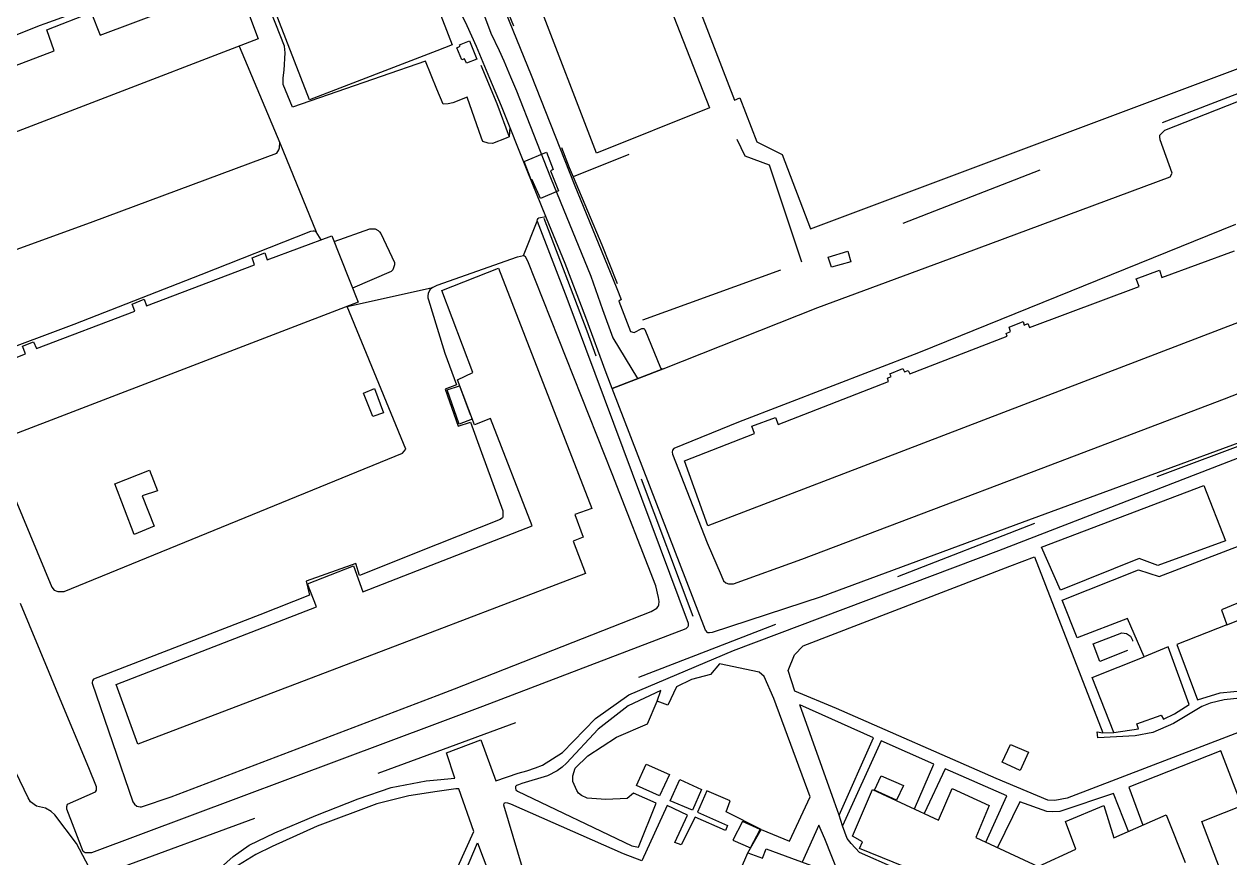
# Model space of a CAD drawing. Header units: millimetres. Extents: x 198785 to 203305, y 542885 to 545889.
# Drawn here: x 202130.2 to 202365.8, y 543351.3 to 543514.2 of the extents above; entities that cross this region are included whole.
import ezdxf

# ---------------------------------------------------------------- set-up
doc = ezdxf.new("R2010")
doc.units = ezdxf.units.MM
doc.linetypes.add('FENCE_25K', pattern=[54.3, 28.7, -9.2, -16.4])
doc.linetypes.add('HIDDEN_BULD_25K', pattern=[28.8, 18.4, -10.4])
for name, color, linetype in [('A0013117', 253, 'Continuous'), ('A0013118', 253, 'Continuous'), ('A0023217', 253, 'Continuous'), ('A0043325', 253, 'Continuous'), ('A0053326', 253, 'Continuous'), ('B0014111', 253, 'Continuous'), ('B0014115', 253, 'Continuous'), ('B0014116', 253, 'Continuous'), ('B0014118', 253, 'Continuous'), ('B0024120', 253, 'Continuous'), ('C0076117', 253, 'Continuous'), ('F0017111', 253, 'Continuous')]:
    doc.layers.add(name, color=color, linetype=linetype)

msp = doc.modelspace()

# ---------------------------------------------------------------- linework, layer by layer
at = {"layer": 'A0013117'}
for points in [[(202210.46, 543552.28), (202210.46, 543552.24), (202210.45, 543552), (202210.54, 543551.74), (202210.89, 543550.77), (202211.76, 543548.37), (202218.46, 543531.54), (202224.32, 543516.52), (202229.31, 543504.21), (202237.7, 543482.92), (202246.03, 543462.53), (202246.88, 543460.39), (202246.43, 543460.09), (202248.7, 543454.18), (202249.43, 543453.97), (202250.93, 543454.72), (202251.31, 543454.73), (202251.53, 543454.53), (202254.61, 543447.05), (202254.79, 543446.93), (202255.09, 543446.87)], [(202245.13, 543443.03), (202243.93, 543446.12), (202240, 543456.88), (202235.92, 543467.44), (202232.29, 543476.3), (202232.16, 543476.61), (202228.52, 543485.59), (202223.5, 543498.18), (202221.23, 543503.59), (202218.61, 543509.84), (202216.82, 543513.87), (202213.53, 543520.64), (202210.9, 543527.75), (202207.14, 543537.88), (202203.95, 543546.64), (202203.87, 543546.74), (202203.76, 543546.99), (202203.47, 543547.23), (202203.21, 543547.4), (202202.32, 543547.62)]]:
    msp.add_lwpolyline(points, dxfattribs=at)
at = {"layer": 'A0013118'}
for points in [[(202335.19, 543568.13), (202327.34, 543564.89), (202299.68, 543554.09), (202267.21, 543541.51), (202254.55, 543536.85), (202269.04, 543499.32), (202270.09, 543499.79), (202273.4, 543491.23), (202278.35, 543488.71), (202283.92, 543474.19), (202376.31, 543508.88), (202367.2, 543533.39), (202360.5, 543534.64), (202350.73, 543530.78), (202335.92, 543566.37), (202335.19, 543568.13)], [(202140.58, 543527.37), (202140.87, 543526.61), (202141.31, 543526.44), (202141.51, 543526.47), (202151.34, 543530.1), (202165.96, 543536.01), (202167.23, 543532.89), (202169.13, 543526.17), (202168.64, 543526.28), (202168.08, 543526.32), (202144.94, 543518.08), (202134.3, 543514.28), (202133.18, 543513.84), (202105.36, 543502.73)], [(202225.13, 543494.1), (202225.02, 543492.22), (202224.45, 543491.92), (202221.72, 543490.89), (202220.88, 543490.94), (202219.89, 543491.29), (202219.61, 543491.94), (202216.81, 543499.95), (202214, 543498.85), (202213.09, 543498.61), (202212.1, 543498.57), (202210.9, 543501.52), (202208.67, 543507), (202182.68, 543498.01), (202180.86, 543502.39), (202180.82, 543503.74), (202181.05, 543505.19), (202181.21, 543508.59), (202181.1, 543509.88), (202171.42, 543534.56), (202167.23, 543532.89)], [(202172.27, 543509.91), (202180.22, 543491.01)], [(202245.13, 543443.03), (202255.09, 543446.87), (202285.33, 543458.87), (202314.06, 543469.46), (202354.2, 543484.4), (202354.53, 543485.08), (202352.24, 543491.57), (202352.12, 543492.21), (202352.12, 543492.54), (202353.14, 543493.47), (202379.41, 543503.82)], [(202114.49, 543465.05), (202143.71, 543475.63), (202179.6, 543488.98), (202180, 543489.64), (202180.15, 543490.07), (202180.22, 543491.01), (202187.29, 543473.64), (202186.95, 543473.75), (202186.7, 543473.76), (202186.21, 543473.69), (202164.77, 543465.2), (202139.93, 543455.5), (202136.28, 543454.18), (202119.16, 543447.77)], [(202118.4, 543445.65), (202135.66, 543404.21), (202136.1, 543403.66), (202136.79, 543403.36), (202138.04, 543403.38), (202204.19, 543430.4), (202204.81, 543431.16), (202193.38, 543459.07), (202210, 543462.78), (202209.53, 543462.29), (202209.21, 543461.57), (202209.1, 543461.13), (202209.1, 543460.75), (202209.23, 543460.38), (202210.92, 543454.81), (202212.41, 543449.9), (202214.7, 543443.75), (202212.51, 543442.89), (202215.02, 543435.64), (202217.42, 543436.47), (202219.63, 543430.55), (202223.74, 543419.15), (202223.79, 543418.25), (202223.74, 543417.94), (202223.7, 543417.75), (202223.26, 543417.43), (202210.93, 543412.54), (202195.76, 543406.53), (202195.03, 543408.83), (202185.37, 543405.37), (202186.01, 543402.66), (202176.31, 543398.81), (202143.81, 543386.24), (202143.58, 543385.9), (202143.55, 543385.68), (202143.54, 543385.44), (202151.48, 543362.27), (202151.79, 543361.81), (202152.24, 543361.47), (202152.88, 543361.31), (202153.16, 543361.33), (202158.96, 543363.26), (202210.94, 543383.04), (202214.34, 543384.33), (202245.16, 543396.47), (202252.73, 543399.46), (202253.85, 543400.1), (202254.13, 543400.42), (202254.27, 543400.78), (202254.29, 543401.42), (202254.2, 543402.22), (202253.69, 543404.48), (202245.12, 543426.36), (202228.68, 543467.88), (202228.21, 543468.73), (202227.82, 543468.99), (202230.46, 543475.7), (202236.25, 543460.7), (202259.97, 543397.2), (202259.98, 543396.71), (202259.93, 543396.48), (202259.51, 543396.06), (202219.8, 543380.88), (202210.94, 543377.57), (202143.38, 543352.34), (202142.13, 543352.33), (202141.75, 543352.61), (202138.58, 543360.84), (202138.58, 543361.36), (202138.7, 543361.82), (202144.2, 543364.21), (202144.34, 543364.59), (202144.34, 543365.21), (202142.85, 543368.96), (202136.97, 543383.14), (202135.13, 543387.57), (202129.53, 543401.01)], [(202230.46, 543475.7), (202230.52, 543476.01), (202230.67, 543476.22), (202230.82, 543476.38), (202232.16, 543476.61)], [(202188.26, 543472.09), (202187.29, 543473.64)], [(202190.8, 543471.74), (202197.78, 543474.24), (202198.43, 543474.24), (202198.84, 543474.21), (202199.43, 543473.88), (202199.67, 543473.63), (202199.92, 543473.28), (202202.6, 543467.63), (202202.59, 543467.18), (202202.27, 543466.22), (202201.98, 543465.91), (202194.42, 543462.62)], [(202366.94, 543475.08), (202305.01, 543450), (202269.84, 543436.47), (202257.19, 543431.31), (202256.9, 543430.99), (202256.87, 543430.58), (202256.94, 543430.18), (202263.73, 543412.87), (202266.45, 543406.57), (202266.92, 543405.47), (202267.37, 543405.07), (202267.86, 543404.87), (202268.17, 543404.84), (202268.86, 543404.84), (202282.17, 543409.67), (202328.96, 543427.38), (202364.76, 543441.04), (202371.92, 543443.83)], [(202210, 543462.78), (202210.83, 543463.16), (202210.91, 543463.19), (202226.61, 543468.75), (202227.82, 543468.99)], [(202372.03, 543434.04), (202325.25, 543416.85), (202285.96, 543402.31), (202264.67, 543395.35), (202264.18, 543395.3), (202263.83, 543395.3), (202263.35, 543395.81), (202245.13, 543443.03)], [(202168.59, 543349.41), (202171.1, 543351.6), (202174.2, 543353.82), (202179.24, 543356.21), (202187.2, 543359.59), (202195.48, 543362.85), (202201.97, 543365.08), (202208.78, 543366.42), (202210.94, 543366.6), (202214.38, 543366.88), (202212.79, 543371.84), (202219.47, 543374.39), (202222.42, 543366.39), (202226.74, 543367.88), (202228.44, 543368.36), (202230.14, 543368.93), (202231.55, 543369.43), (202235.45, 543371.91), (202241.86, 543378.54), (202248.4, 543383.18), (202268.85, 543391.84), (202320.67, 543411.36), (202385.47, 543436.46)], [(202351.76, 543408.43), (202348.12, 543409.81), (202332.73, 543403.64), (202329.06, 543412.06), (202360.73, 543424.09), (202364.95, 543413.25), (202351.76, 543408.43)], [(202349.08, 543390.64), (202345.83, 543398.08), (202336, 543394.34), (202333.05, 543401.69), (202348, 543407.61), (202351.99, 543406.32), (202368.49, 543412.59), (202372.11, 543403.03), (202364.19, 543399.81), (202365.27, 543396.83)], [(202280.85, 543383.9), (202279.5, 543387.96), (202280.79, 543391), (202282.48, 543392.76), (202322.85, 543408.32), (202327.68, 543410.12), (202341.02, 543375.77)], [(202365.27, 543396.83), (202373.44, 543400.09), (202378.37, 543387.76)], [(202365.27, 543396.83), (202355.49, 543393), (202359.53, 543382.22), (202363.93, 543383.61), (202369.31, 543384.07), (202369.51, 543384.21), (202369.32, 543385.1), (202374.16, 543386.5), (202374.48, 543385.71), (202378.37, 543387.76)], [(202343.15, 543375.86), (202347.97, 543376.57), (202347.67, 543377.53), (202352.42, 543379.2), (202352.85, 543378.46), (202355.02, 543379.49), (202357.86, 543381.31), (202353.75, 543392.55), (202349.08, 543390.64)], [(202274.27, 543356.91), (202279.81, 543354.6), (202283.82, 543363.25), (202276.74, 543382.5), (202274.84, 543386.77), (202273.89, 543387.61), (202266.12, 543389.26), (202264.38, 543387.14), (202260.65, 543386.18), (202257.73, 543384.76), (202256.02, 543381.16), (202253.96, 543381.97)], [(202343.15, 543375.86), (202338.92, 543386.6), (202349.08, 543390.64)], [(202378.93, 543386.36), (202381.04, 543381.07), (202334.04, 543363), (202331.65, 543362.54), (202330.29, 543362.62), (202320.15, 543366.87), (202288.97, 543380.55), (202280.85, 543383.9)], [(202378.93, 543386.36), (202374.74, 543384.01), (202371.57, 543382.96), (202369.04, 543382.64), (202364.71, 543382.23), (202361.96, 543381.54), (202360.37, 543380.94), (202354.79, 543377.59), (202350.76, 543375.83), (202347.33, 543375.18), (202340.02, 543374.77), (202339.92, 543375.96), (202341.02, 543375.77)], [(202253.96, 543381.97), (202254.67, 543384.05), (202248.28, 543381.06), (202242.42, 543376.48), (202236.19, 543369.84), (202235.36, 543369.08), (202234.37, 543368.37), (202232.49, 543367.35), (202227.46, 543365.85), (202226.81, 543365.63), (202226.43, 543365.47), (202226.26, 543365.25), (202226.25, 543364.96), (202226.33, 543364.64), (202226.65, 543364.35), (202248.98, 543353.68), (202250.26, 543353.42), (202253.76, 543362), (202249.33, 543363.98), (202248.07, 543362.91), (202243.91, 543362.77), (202240.28, 543362.99), (202239.17, 543363.51), (202238.58, 543364.01), (202238.24, 543364.49), (202237.43, 543366.29), (202237.43, 543367.38), (202237.88, 543368.87), (202240.39, 543371.27), (202245.99, 543374.89), (202252.07, 543377.53), (202253.96, 543381.97)], [(202289.46, 543359.67), (202288.51, 543362.4), (202281.8, 543381.21)], [(202289.46, 543359.67), (202296.2, 543374.81), (202281.8, 543381.21)], [(202341.02, 543375.77), (202343.15, 543375.86)], [(202304.19, 543360.9), (202308.02, 543369.65), (202297.67, 543374.2), (202290.17, 543357.61)], [(202368.2, 543361.54), (202364.1, 543372.26), (202346.12, 543365.18), (202348.82, 543357.74)], [(202254.41, 543363.43), (202249.89, 543365.48), (202251.76, 543369.66), (202256.32, 543367.62), (202254.41, 543363.43)], [(202318.12, 543354.41), (202322.26, 543363.43), (202310.19, 543368.73), (202306.12, 543359.99)], [(202214.61, 543364.84), (202210.94, 543364.3), (202205.38, 543363.49), (202199.18, 543361.91), (202187.52, 543357.56), (202178.69, 543353.53), (202175.51, 543351.99), (202171.3, 543349.41)], [(202211.86, 543342.66), (202218.09, 543356.48), (202215.14, 543364.8), (202214.61, 543364.84)], [(202260.8, 543360.65), (202256.5, 543362.47), (202258.33, 543366.67), (202262.56, 543364.67), (202260.8, 543360.65)], [(202274.27, 543356.91), (202267.41, 543360.33), (202268.17, 543362.45), (202263.65, 543364.43), (202261.8, 543360.3), (202267.69, 543357.65), (202267.27, 543356.69), (202261.35, 543359.31), (202258.6, 543353.87), (202257.35, 543354.37), (202259.88, 543359.7), (202255.89, 543361.54), (202250.92, 543350.74), (202247.37, 543352.14), (202225.36, 543361.85), (202224.73, 543362.02), (202224.23, 543362.07), (202223.98, 543361.96), (202223.93, 543361.67), (202230.12, 543340.91)], [(202346, 543356.48), (202343.08, 543363.91), (202332.64, 543360.38), (202331.08, 543360.33), (202330.09, 543360.43), (202324.78, 543362.31), (202320.42, 543353.34)], [(202290.17, 543357.61), (202289.46, 543359.67)], [(202271.64, 543352.33), (202274.27, 543356.91)], [(202284.88, 543332.2), (202287.37, 543337.5), (202289.63, 543343.19), (202289.86, 543344.68), (202289.84, 543346.28), (202289.55, 543347.85), (202286.69, 543355.05), (202285.5, 543357.76), (202282.24, 543350.53)], [(202349.18, 543346.64), (202352.52, 543337.82), (202346.84, 543336.33), (202343.08, 543335.87), (202338.81, 543335.68), (202335.22, 543335.96), (202327.99, 543337.27), (202320.5, 543340.22), (202314.78, 543343.01), (202293.49, 543352.36), (202291.81, 543354.12), (202291.03, 543355.14), (202290.17, 543357.61)], [(202215.67, 543341.01), (202213.61, 543341.94), (202218.84, 543354.29), (202223.96, 543340.7), (202224.85, 543337.7)]]:
    msp.add_lwpolyline(points, dxfattribs=at)
at = {"layer": 'A0023217'}
msp.add_lwpolyline([(202210.89, 543540.85), (202221.42, 543512.43), (202223.07, 543509.04), (202223.96, 543507.03), (202225.27, 543503.9), (202226.41, 543501.19), (202233.11, 543484.26), (202234.99, 543479.61), (202240.97, 543464.99), (202243.22, 543458.49), (202245.29, 543452.91), (202250.11, 543444.95)], dxfattribs=at)
at = {"layer": 'A0043325'}
msp.add_lwpolyline([(202234.62, 543481.64), (202231.14, 543480.16), (202229.52, 543483.79), (202229.29, 543483.82), (202227.91, 543487.36), (202232.28, 543489.18), (202233.63, 543485.83), (202233.07, 543485.56), (202234.62, 543481.64)], dxfattribs=at)
at = {"layer": 'A0053326'}
msp.add_lwpolyline([(202224.32, 543516.52), (202229.31, 543504.21), (202237.7, 543482.92), (202246.03, 543462.53), (202246.88, 543460.39), (202246.43, 543460.09), (202248.7, 543454.18), (202249.43, 543453.97), (202250.93, 543454.72), (202251.31, 543454.73), (202251.53, 543454.53), (202254.61, 543447.05), (202254.79, 543446.93), (202255.09, 543446.87), (202245.13, 543443.03), (202243.93, 543446.12), (202240, 543456.88), (202235.92, 543467.44), (202232.29, 543476.3), (202228.52, 543485.59), (202223.5, 543498.18), (202221.23, 543503.59), (202218.61, 543509.84), (202216.82, 543513.87), (202213.53, 543520.64)], dxfattribs=at)
at = {"layer": 'B0014111'}
for points in [[(202200.63, 543544.59), (202210.9, 543517.91), (202213.89, 543510.15), (202210.9, 543509), (202185.97, 543499.42), (202172.57, 543534.05), (202174.23, 543534.74), (202179.9, 543537.06), (202180.07, 543536.86), (202193.58, 543541.94), (202200.63, 543544.59)], [(202249.83, 543534.52), (202256.5, 543517.46), (202264.16, 543497.85), (202242.08, 543489.01), (202230.57, 543519.01), (202232.27, 543519.71), (202229.36, 543526.98), (202234.62, 543529.03), (202234.74, 543529.08), (202237.29, 543530.07), (202249.68, 543534.91), (202249.83, 543534.52)], [(202155.67, 543416.12), (202151.73, 543414.54), (202147.98, 543424.41), (202154.74, 543427.06), (202156.32, 543423.07), (202153.28, 543422.04), (202155.67, 543416.12)]]:
    msp.add_lwpolyline(points, dxfattribs=at)
at = {"layer": 'B0014115'}
for points in [[(202171.9, 543522.12), (202175.96, 543511.33), (202110.91, 543486.34), (202106.71, 543497.52), (202110.49, 543499.18), (202109.38, 543501.99), (202113.52, 543503.74), (202114.67, 543500.84), (202136.1, 543508.98), (202134.64, 543513.12), (202143.31, 543516.48), (202145.07, 543512.05), (202171.9, 543522.12)], [(202190.35, 543472.88), (202195.5, 543459.89), (202124.76, 543432.71), (202120, 543445.7), (202130.47, 543449.79), (202129.88, 543451.3), (202132.04, 543452.14), (202132.65, 543450.81), (202151.83, 543458.12), (202151.35, 543459.52), (202153.66, 543460.47), (202154.17, 543459.19), (202175.23, 543467.19), (202174.8, 543468.53), (202177.25, 543469.5), (202177.71, 543468.15), (202190.35, 543472.88)], [(202371.54, 543457.51), (202263.86, 543416.22), (202259.26, 543428.91), (202272.96, 543434.24), (202272.42, 543435.65), (202277.04, 543437.36), (202277.55, 543435.97), (202299.13, 543444.4), (202298.95, 543445.06), (202299.65, 543445.35), (202299.39, 543445.87), (202301.95, 543446.93), (202302.25, 543446.27), (202302.97, 543446.56), (202303.31, 543445.91), (202322.33, 543453.23), (202322.15, 543453.79), (202323, 543454.17), (202322.7, 543454.99), (202325.42, 543456.11), (202325.66, 543455.38), (202326.34, 543455.71), (202326.68, 543454.97), (202348.08, 543462.95), (202347.53, 543464.42), (202352.07, 543466.15), (202352.56, 543464.7), (202366.74, 543469.95)], [(202222.92, 543466.55), (202241.15, 543419.59), (202237.86, 543418.4), (202239.48, 543413.96), (202237.51, 543413.21), (202239.91, 543406.88), (202210.93, 543395.85), (202152.44, 543373.57), (202148.23, 543385.2), (202187.35, 543400.41), (202185.62, 543404.9), (202194.61, 543408.38), (202196.4, 543403.33), (202210.93, 543408.97), (202229.47, 543416.17), (202221.33, 543437.14), (202218.23, 543435.9), (202214.9, 543444.71), (202217.93, 543446.14), (202211.82, 543462.2), (202222.92, 543466.55)], [(202363.81, 543349.38), (202360.34, 543358.42), (202373.32, 543363.57), (202371.33, 543369.81), (202378.71, 543372.63), (202381.08, 543366.11), (202393.62, 543371.32), (202394.91, 543368.09), (202406.55, 543372.56), (202404.34, 543378.45), (202407.19, 543379.5), (202406.62, 543380.76), (202411.48, 543382.66)], [(202304.52, 543348.68), (202293.44, 543353.2), (202294.02, 543354.5), (202292.08, 543355.57), (202296.02, 543364.72), (202308.89, 543358.7), (202311.54, 543364.92), (202318.79, 543361.59)], [(202318.79, 543361.59), (202316.18, 543355.31), (202328.4, 543349.64), (202335.75, 543353.04), (202333.73, 543358.43), (202341.19, 543361.59), (202343.19, 543355.23), (202353.39, 543359.77), (202357.13, 543350.45)], [(202267.56, 543342.82), (202271.64, 543352.33), (202274.5, 543351.27), (202275.22, 543353.11)], [(202275.22, 543353.11), (202287.1, 543348.75)]]:
    msp.add_lwpolyline(points, dxfattribs=at)
at = {"layer": 'B0014116', "linetype": 'HIDDEN_BULD_25K', "flags": 128}
for points in [[(202291.76, 543467.78), (202288.02, 543466.75), (202287.32, 543468.69), (202291.17, 543469.83), (202291.76, 543467.78)], [(202200.42, 543438.3), (202198.36, 543437.53), (202196.57, 543442.13), (202198.69, 543443.01), (202200.42, 543438.3)], [(202217.75, 543437.03), (202215.21, 543436.04), (202212.91, 543442.79), (202215.3, 543443.58), (202217.75, 543437.03)], [(202345.82, 543391.82), (202340.43, 543389.69), (202339.14, 543393.16), (202344.72, 543395.3), (202345.65, 543395.17), (202346.41, 543394.66), (202346.79, 543393.84), (202346.75, 543392.99), (202346.51, 543392.4), (202345.82, 543391.82)], [(202326.48, 543372), (202324.86, 543368.43), (202321.33, 543370.02), (202322.95, 543373.51), (202326.48, 543372)], [(202302.07, 543365.46), (202300.71, 543362.59), (202296.41, 543364.57), (202297.7, 543367.37), (202302.07, 543365.46)]]:
    msp.add_lwpolyline(points, dxfattribs=at)
at = {"layer": 'B0014118', "linetype": 'HIDDEN_BULD_25K', "flags": 128}
msp.add_lwpolyline([(202217.24, 543510.95), (202218.67, 543507.35), (202216.66, 543506.6), (202216.27, 543507.45), (202215.76, 543507.26), (202214.78, 543509.6), (202215.43, 543509.93), (202215.28, 543510.18), (202217.24, 543510.95)], dxfattribs=at)
at = {"layer": 'B0024120', "linetype": 'FENCE_25K', "flags": 128}
for points in [[(202358.87, 543546.73), (202361.69, 543548.79), (202365.72, 543552.55), (202349.36, 543595.62), (202347.87, 543597.11), (202345.96, 543598.24), (202344.52, 543598.9), (202341.82, 543600.2), (202339, 543600.86), (202338.48, 543600.99), (202336.25, 543601.29), (202335.27, 543601.29), (202334.31, 543601.09), (202332.93, 543600.84), (202330.03, 543599.78), (202278.29, 543579.05), (202252.54, 543568.96), (202211.71, 543553.03), (202211.12, 543552.8), (202210.89, 543552.57), (202210.71, 543552.08), (202210.71, 543551.96), (202210.89, 543551.5), (202223.15, 543520.5), (202230.54, 543502.26), (202236.76, 543486.2), (202237.53, 543484.37), (202243.13, 543471.1), (202247.39, 543460.28)], [(202193.13, 543543.94), (202200.92, 543547.17), (202201.86, 543547.16), (202202.15, 543547.05), (202202.6, 543546.84), (202203.11, 543546.4), (202203.28, 543546.1), (202210.9, 543525.54), (202212.71, 543520.65), (202218.41, 543508.78), (202222.57, 543498.72), (202225.02, 543492.22)], [(202251.13, 543456.43), (202281.04, 543467.23), (202282.22, 543467.68), (202310.52, 543478.65), (202362.11, 543498.64), (202375.97, 543503.96), (202382.44, 543506.16), (202382.5, 543506.5), (202370.4, 543539.41), (202363.99, 543539.55), (202362.04, 543539.14)], [(202282.22, 543467.68), (202275.9, 543486.66), (202271.14, 543488.4), (202267.37, 543496.36), (202237.53, 543484.37)], [(202231.76, 543476.27), (202240.18, 543454.31), (202248.39, 543431.71), (202263.49, 543391.73)], [(202148.39, 543349.23), (202210.94, 543372.14), (202248.24, 543385.79), (202263.49, 543391.73), (202339.29, 543421.22), (202404.98, 543445.79), (202405.1, 543445.48), (202419.39, 543407.83)]]:
    msp.add_lwpolyline(points, dxfattribs=at)
at = {"layer": 'C0076117'}
msp.add_lwpolyline([(202270.59, 543358.47), (202268.72, 543354.78), (202272.18, 543353.28), (202274.07, 543356.89), (202270.59, 543358.47)], dxfattribs=at)
at = {"layer": 'F0017111', "elevation": 20}
msp.add_lwpolyline([(202143.5, 543348.32), (202140.44, 543354.13), (202136.23, 543359.75), (202135.52, 543360.39), (202134.39, 543361.03), (202132.65, 543361.44), (202131.5, 543362.27), (202131.01, 543363.1), (202128.6, 543368.09)], dxfattribs=at)

doc.saveas('drawing.dxf')
